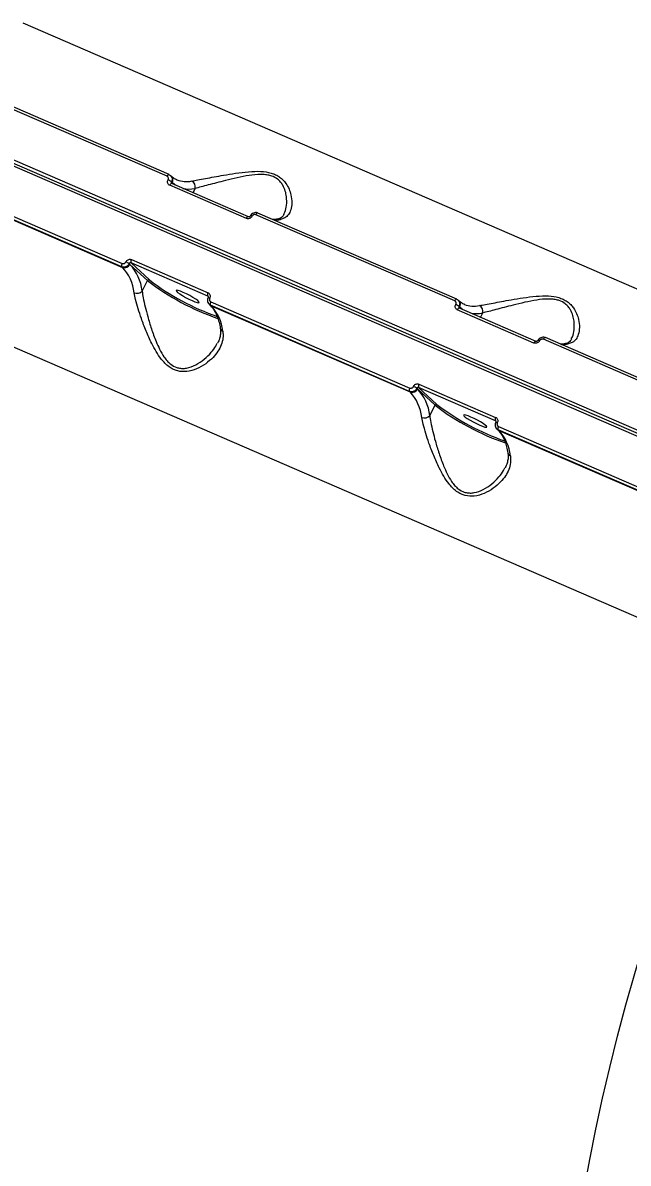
# Model space of a CAD drawing. Header units: millimetres. Extents: x -10881 to 8954, y -8695 to 5624.
# Drawn here: x -5766.9 to -5558.4, y 2924.1 to 3316.8 of the extents above; entities that cross this region are included whole.
import ezdxf

# ---------------------------------------------------------------- set-up
doc = ezdxf.new("R2010")
doc.units = ezdxf.units.MM
for name, color, linetype in [('DIKOM_ОБЪЕКТ', 7, 'Continuous'), ('DIKOM_РАЗМЕР_ЗОНА', 7, 'Continuous'), ('DIKOM_РАЗМЕР_ОБЪЕКТА', 7, 'Continuous')]:
    doc.layers.add(name, color=color, linetype=linetype)
doc.styles.add('style1', font='arial.ttf', dxfattribs={"width": 0.8})
doc.dimstyles.new('1-50', dxfattribs={"dimtxt": 300, "dimasz": 200, "dimexe": 100, "dimexo": 0, "dimgap": 100, "dimtad": 1, "dimtxsty": 'style1', "dimcen": 200, "dimclrd": 7, "dimclre": 7, "dimclrt": 7, "dimadec": 1, "dimazin": 2, "dimtfac": 1, "dimtmove": 0, "dimatfit": 2, "dimfxl": 0, "dimlwd": 25, "dimlwe": 18, "dimarcsym": 0})

# ---------------------------------------------------------------- blocks, each defined once
blk = doc.blocks.new('*D9')
at = {"layer": 'Defpoints', "color": 0, "transparency": 16777216}
for p in [(-9533.99, 4149), (-6877.05, 4149), (-2715.65, -5051.15)]:
    blk.add_point(p, dxfattribs=at)
at = {"layer": 'DIKOM_РАЗМЕР_ОБЪЕКТА', "color": 7, "lineweight": 18, "transparency": 16777216}
for p, q in [((-6877.05, 4149), (-9633.99, 4149)), ((-2715.65, -5051.15), (-9633.99, -5051.15))]:
    blk.add_line(p, q, dxfattribs=at)
at = {"layer": 'DIKOM_РАЗМЕР_ОБЪЕКТА', "color": 7, "lineweight": 25, "transparency": 16777216}
blk.add_line((-9533.99, -4851.15), (-9533.99, 3949), dxfattribs=at)
at = {"layer": 'DIKOM_РАЗМЕР_ОБЪЕКТА', "color": 7, "transparency": 16777216}
for points in [[(-9567.32, 3949), (-9500.66, 3949), (-9533.99, 4149)], [(-9567.32, -4851.15), (-9500.66, -4851.15), (-9533.99, -5051.15)]]:
    blk.add_solid(points, dxfattribs=at)
at = {"layer": 'DIKOM_РАЗМЕР_ОБЪЕКТА', "color": 7, "transparency": 16777216, "insert": (-9787.16, -451.07), "char_height": 300, "attachment_point": 5, "rotation": 90, "style": 'style1'}
blk.add_mtext('9200', dxfattribs=at)
blk = doc.blocks.new('*D11')
at = {"layer": 'Defpoints', "color": 0, "transparency": 16777216}
for p in [(-7028.45, 5624.13), (-10431.26, -7165.91), (-2784.83, -7165.91)]:
    blk.add_point(p, dxfattribs=at)
at = {"layer": 'DIKOM_РАЗМЕР_ЗОНА', "color": 7, "lineweight": 18, "transparency": 16777216}
for p, q in [((-7028.45, 5624.13), (-10531.26, 5624.13)), ((-2784.83, -7165.91), (-10531.26, -7165.91))]:
    blk.add_line(p, q, dxfattribs=at)
at = {"layer": 'DIKOM_РАЗМЕР_ЗОНА', "color": 7, "lineweight": 25, "transparency": 16777216}
blk.add_line((-10431.26, 5424.13), (-10431.26, -6965.91), dxfattribs=at)
at = {"layer": 'DIKOM_РАЗМЕР_ЗОНА', "color": 7, "transparency": 16777216}
for points in [[(-10464.6, 5424.13), (-10397.93, 5424.13), (-10431.26, 5624.13)], [(-10464.6, -6965.91), (-10397.93, -6965.91), (-10431.26, -7165.91)]]:
    blk.add_solid(points, dxfattribs=at)
at = {"layer": 'DIKOM_РАЗМЕР_ЗОНА', "color": 7, "transparency": 16777216, "insert": (-10684.43, -770.89), "char_height": 300, "attachment_point": 5, "rotation": 90, "style": 'style1'}
blk.add_mtext('12800', dxfattribs=at)
blk = doc.blocks.new('*D12')
at = {"layer": 'Defpoints', "color": 0, "transparency": 16777216}
for p in [(-9113.32, 3014.05), (8954.2, 2756.48), (8954.2, -8594.51)]:
    blk.add_point(p, dxfattribs=at)
at = {"layer": 'DIKOM_РАЗМЕР_ЗОНА', "color": 7, "lineweight": 18, "transparency": 16777216}
for p, q in [((-9113.32, 3014.05), (-9113.32, -8694.51)), ((8954.2, 2756.48), (8954.2, -8694.51))]:
    blk.add_line(p, q, dxfattribs=at)
at = {"layer": 'DIKOM_РАЗМЕР_ЗОНА', "color": 7, "lineweight": 25, "transparency": 16777216}
blk.add_line((-8913.32, -8594.51), (8754.2, -8594.51), dxfattribs=at)
at = {"layer": 'DIKOM_РАЗМЕР_ЗОНА', "color": 7, "transparency": 16777216}
for points in [[(-8913.32, -8561.18), (-8913.32, -8627.85), (-9113.32, -8594.51)], [(8754.2, -8561.18), (8754.2, -8627.85), (8954.2, -8594.51)]]:
    blk.add_solid(points, dxfattribs=at)
at = {"layer": 'DIKOM_РАЗМЕР_ЗОНА', "color": 7, "transparency": 16777216, "insert": (-79.56, -8341.34), "char_height": 300, "attachment_point": 5, "style": 'style1'}
blk.add_mtext('18000', dxfattribs=at)

msp = doc.modelspace()

# ---------------------------------------------------------------- linework, layer by layer
at = {"layer": 'DIKOM_ОБЪЕКТ', "color": 7, "linetype": 'Continuous', "lineweight": 15}
for p, q in [((-5766.9, 3316.824), (-5478.042, 3191.703)), ((-5461.015, 3133.613), (-5860.463, 3306.636)), ((-5460.28, 3134.221), (-5859.729, 3307.244)), ((-5859.553, 3308.401), (-5460.105, 3135.378)), ((-5717.219, 3263.965), (-5785.72, 3293.636)), ((-5716.505, 3264.535), (-5785.005, 3294.207)), ((-5801.191, 3263.63), (-5732.69, 3233.959)), ((-5716.448, 3264.498), (-5716.505, 3264.535)), ((-5715.774, 3263.998), (-5715.997, 3264.204)), ((-5732.79, 3232.803), (-5801.291, 3262.474)), ((-5801.069, 3262.269), (-5732.569, 3232.597)), ((-5689.915, 3249.455), (-5716.325, 3260.894)), ((-5715.719, 3262.035), (-5715.484, 3261.817)), ((-5715.603, 3261.473), (-5715.659, 3261.506)), ((-5689.198, 3250.03), (-5715.608, 3261.47)), ((-5715.484, 3261.817), (-5714.674, 3261.065)), ((-5713.967, 3262.805), (-5713.831, 3262.748)), ((-5707.601, 3259.777), (-5708.349, 3258.326)), ((-5618.182, 3221.067), (-5686.683, 3250.738)), ((-5617.468, 3221.637), (-5685.968, 3251.308)), ((-5732.569, 3232.597), (-5732.79, 3232.803)), ((-5730.01, 3233.643), (-5730.245, 3233.861)), ((-5723.966, 3228.037), (-5730.01, 3233.643)), ((-5703.214, 3222.7), (-5729.624, 3234.14)), ((-5729.624, 3234.14), (-5723.327, 3228.299)), ((-5729.521, 3235.301), (-5703.111, 3223.861)), ((-5725.805, 3224.471), (-5723.966, 3228.037)), ((-5525.709, 3099.255), (-5814.566, 3224.375)), ((-5703.057, 3222.554), (-5703.214, 3222.7)), ((-5702.154, 3220.732), (-5633.654, 3191.061)), ((-5617.411, 3221.6), (-5617.468, 3221.637)), ((-5616.738, 3221.1), (-5616.96, 3221.306)), ((-5702.707, 3219.871), (-5702.485, 3219.665)), ((-5633.753, 3189.905), (-5702.254, 3219.576)), ((-5702.254, 3219.576), (-5702.032, 3219.37)), ((-5702.032, 3219.37), (-5633.532, 3189.699)), ((-5590.879, 3206.556), (-5617.288, 3217.996)), ((-5616.682, 3219.136), (-5616.447, 3218.919)), ((-5616.566, 3218.575), (-5616.623, 3218.608)), ((-5590.161, 3207.132), (-5616.571, 3218.572)), ((-5616.447, 3218.919), (-5615.637, 3218.167)), ((-5614.931, 3219.907), (-5614.794, 3219.849)), ((-5608.565, 3216.878), (-5609.313, 3215.428)), ((-5518.431, 3178.739), (-5586.931, 3208.41)), ((-5519.146, 3178.168), (-5587.646, 3207.84)), ((-5633.532, 3189.699), (-5633.753, 3189.905)), ((-5630.973, 3190.745), (-5631.208, 3190.963)), ((-5624.93, 3185.139), (-5630.973, 3190.745)), ((-5604.177, 3179.802), (-5630.587, 3191.241)), ((-5630.587, 3191.241), (-5624.29, 3185.4)), ((-5630.484, 3192.403), (-5604.075, 3180.963)), ((-5626.768, 3181.573), (-5624.93, 3185.139)), ((-5604.02, 3179.656), (-5604.177, 3179.802)), ((-5603.67, 3176.973), (-5603.448, 3176.767)), ((-5603.117, 3177.834), (-5534.617, 3148.162)), ((-5534.717, 3147.006), (-5603.217, 3176.678)), ((-5603.217, 3176.678), (-5602.996, 3176.472)), ((-5602.996, 3176.472), (-5534.495, 3146.801))]:
    msp.add_line(p, q, dxfattribs=at)
at = {"layer": 'DIKOM_ОБЪЕКТ', "color": 7, "linetype": 'Continuous', "lineweight": 15, "flags": 128}
for points in [[(-5716.505, 3264.535), (-5716.52, 3264.541), (-5716.606, 3264.551), (-5716.703, 3264.526), (-5716.807, 3264.469), (-5716.915, 3264.38), (-5717.022, 3264.263), (-5717.125, 3264.123), (-5717.219, 3263.965)], [(-5715.608, 3261.47), (-5715.624, 3261.476), (-5715.71, 3261.485), (-5715.808, 3261.46), (-5715.912, 3261.402), (-5716.02, 3261.312), (-5716.128, 3261.195), (-5716.231, 3261.054), (-5716.325, 3260.894)], [(-5714.351, 3260.925), (-5714.674, 3261.15), (-5715.484, 3261.817)], [(-5689.197, 3250.03), (-5689.214, 3250.036), (-5689.3, 3250.046), (-5689.398, 3250.021), (-5689.502, 3249.962), (-5689.61, 3249.873), (-5689.718, 3249.755), (-5689.821, 3249.614), (-5689.915, 3249.455)], [(-5685.968, 3251.308), (-5685.984, 3251.314), (-5686.07, 3251.324), (-5686.167, 3251.299), (-5686.271, 3251.242), (-5686.378, 3251.153), (-5686.486, 3251.036), (-5686.588, 3250.896), (-5686.683, 3250.738)], [(-5708.611, 3221.177), (-5707.625, 3220.78), (-5706.843, 3220.53), (-5706.325, 3220.445), (-5706.116, 3220.533), (-5706.231, 3220.787), (-5706.661, 3221.186), (-5707.371, 3221.698), (-5708.305, 3222.281), (-5709.385, 3222.888), (-5710.526, 3223.471), (-5711.633, 3223.981), (-5712.618, 3224.377), (-5713.401, 3224.628), (-5713.918, 3224.713), (-5714.128, 3224.624), (-5714.013, 3224.371), (-5713.583, 3223.972), (-5712.872, 3223.46), (-5711.939, 3222.876), (-5710.858, 3222.269), (-5709.718, 3221.687), (-5708.611, 3221.177)], [(-5617.468, 3221.637), (-5617.483, 3221.643), (-5617.57, 3221.653), (-5617.666, 3221.628), (-5617.77, 3221.57), (-5617.878, 3221.482), (-5617.985, 3221.365), (-5618.088, 3221.225), (-5618.182, 3221.067)], [(-5702.485, 3219.665), (-5702.337, 3219.544), (-5702.032, 3219.37)], [(-5616.571, 3218.572), (-5616.587, 3218.578), (-5616.673, 3218.587), (-5616.771, 3218.562), (-5616.875, 3218.504), (-5616.983, 3218.414), (-5617.091, 3218.297), (-5617.194, 3218.155), (-5617.288, 3217.996)], [(-5615.314, 3218.027), (-5615.637, 3218.251), (-5616.447, 3218.919)], [(-5586.931, 3208.41), (-5586.947, 3208.416), (-5587.033, 3208.426), (-5587.13, 3208.401), (-5587.234, 3208.343), (-5587.342, 3208.255), (-5587.449, 3208.138), (-5587.551, 3207.998), (-5587.646, 3207.84)], [(-5590.16, 3207.132), (-5590.177, 3207.138), (-5590.264, 3207.147), (-5590.361, 3207.123), (-5590.466, 3207.064), (-5590.574, 3206.975), (-5590.681, 3206.857), (-5590.784, 3206.716), (-5590.879, 3206.556)], [(-5609.574, 3178.279), (-5608.589, 3177.882), (-5607.806, 3177.631), (-5607.289, 3177.547), (-5607.079, 3177.635), (-5607.194, 3177.889), (-5607.624, 3178.288), (-5608.335, 3178.8), (-5609.268, 3179.383), (-5610.349, 3179.99), (-5611.489, 3180.572), (-5612.596, 3181.082), (-5613.582, 3181.479), (-5614.364, 3181.73), (-5614.882, 3181.814), (-5615.091, 3181.726), (-5614.976, 3181.472), (-5614.546, 3181.073), (-5613.835, 3180.561), (-5612.902, 3179.978), (-5611.821, 3179.371), (-5610.681, 3178.789), (-5609.574, 3178.279)], [(-5603.448, 3176.767), (-5603.3, 3176.645), (-5602.996, 3176.472)], [(-5573.621, 2914.985), (-5571.687, 2925.396), (-5569.562, 2935.898), (-5567.248, 2946.482), (-5564.747, 2957.139), (-5562.061, 2967.857), (-5559.194, 2978.628), (-5556.147, 2989.441), (-5552.924, 3000.287), (-5549.528, 3011.154), (-5545.961, 3022.033), (-5542.228, 3032.914), (-5538.33, 3043.787), (-5534.273, 3054.641), (-5530.06, 3065.467), (-5525.695, 3076.255), (-5521.182, 3086.993)]]:
    msp.add_lwpolyline(points, dxfattribs=at)
at = {"layer": 'DIKOM_ОБЪЕКТ', "color": 7, "linetype": 'Continuous', "lineweight": 15}
for centre, radius, start, end in [((-5717.071, 3262.715), 1.824, 330.48957, 44.68134), ((-5718.413, 3258.93), 4.11, 49.04496, 67.8365), ((-5710.62, 3270.962), 8.819, 248.65122, 282.44752), ((-5709.612, 3269.406), 9.837, 257.29631, 281.79422), ((-5709.686, 3260.4), 2.176, 343.35181, 63.62246), ((-5688.417, 3249.598), 0.766, 54.94123, 99.15194), ((-5680.169, 3259.073), 10.146, 268.24516, 281.28899), ((-5678.809, 3247.71), 1.545, 66.09988, 100.27536), ((-5731.727, 3233.293), 1.171, 145.34644, 204.7701), ((-5731.863, 3234.524), 2.052, 249.89321, 334.57468), ((-5743.577, 3222.265), 15.098, 6.07222, 43.187), ((-5734.009, 3228.29), 6.723, 55.95845, 67.38475), ((-5741.569, 3222.794), 15.853, 6.07222, 43.187), ((-5728.556, 3234.63), 1.175, 145.20737, 204.69639), ((-5723.503, 3227.817), 0.513, 69.89321, 154.57468), ((-5672.097, 3295.653), 85.219, 232.5072, 251.08487), ((-5672.943, 3294.011), 82.805, 232.52165, 250.97575), ((-5727.624, 3226.155), 2.478, 247.7039, 317.19716), ((-5702.146, 3223.191), 1.175, 145.20737, 204.69639), ((-5703.132, 3221.011), 1.141, 58.59584, 87.42556), ((-5701.191, 3220.066), 1.171, 145.34644, 204.7701), ((-5618.035, 3219.817), 1.824, 330.48957, 44.68134), ((-5713.04, 3209.038), 15.098, 6.07222, 43.187), ((-5619.376, 3216.032), 4.11, 49.04496, 67.8365), ((-5611.584, 3228.063), 8.819, 248.65122, 282.44752), ((-5610.575, 3226.508), 9.837, 257.29631, 281.79422), ((-5610.649, 3217.502), 2.176, 343.35181, 63.62246), ((-5697.555, 3211.918), 1.368, 192.28302, 249.80483), ((-5589.38, 3206.699), 0.766, 54.94123, 99.15194), ((-5581.132, 3216.174), 10.146, 268.24516, 281.28899), ((-5579.772, 3204.812), 1.545, 66.09988, 100.27536), ((-5632.691, 3190.395), 1.171, 145.34644, 204.7701), ((-5632.827, 3191.626), 2.052, 249.89321, 334.57468), ((-5644.54, 3179.367), 15.098, 6.07222, 43.187), ((-5634.972, 3185.392), 6.723, 55.95845, 67.38475), ((-5642.532, 3179.896), 15.853, 6.07222, 43.187), ((-5629.519, 3191.732), 1.175, 145.20737, 204.69639), ((-5624.466, 3184.919), 0.513, 69.89321, 154.57468), ((-5573.06, 3252.754), 85.219, 232.5072, 251.08487), ((-5573.906, 3251.113), 82.805, 232.52165, 250.97575), ((-5628.587, 3183.257), 2.478, 247.7039, 317.19716), ((-5603.11, 3180.293), 1.175, 145.20737, 204.69639), ((-5604.095, 3178.112), 1.141, 58.59584, 87.42556), ((-5602.154, 3177.168), 1.171, 145.34644, 204.7701), ((-5614.004, 3166.14), 15.098, 6.07222, 43.187), ((-5598.519, 3169.02), 1.368, 192.28302, 249.80483)]:
    msp.add_arc(centre, radius, start, end, dxfattribs=at)
for points, knots in [([(-5585.726, 3568.954), (-5586.155, 3568.965), (-5588.373, 3569.027), (-5592.479, 3568.846), (-5598.043, 3568.398), (-5603.707, 3567.63), (-5609.456, 3566.574), (-5615.288, 3565.222), (-5621.198, 3563.577), (-5627.181, 3561.64), (-5633.233, 3559.412), (-5639.349, 3556.895), (-5645.524, 3554.092), (-5651.754, 3551.004), (-5658.034, 3547.634), (-5664.358, 3543.984), (-5670.723, 3540.058), (-5677.124, 3535.858), (-5683.555, 3531.388), (-5690.012, 3526.651), (-5696.49, 3521.651), (-5702.984, 3516.391), (-5709.49, 3510.876), (-5716.002, 3505.109), (-5722.516, 3499.096), (-5729.027, 3492.841), (-5735.53, 3486.348), (-5742.019, 3479.622), (-5748.492, 3472.669), (-5754.942, 3465.493), (-5761.364, 3458.101), (-5767.755, 3450.497), (-5774.109, 3442.687), (-5780.421, 3434.678), (-5786.687, 3426.475), (-5792.902, 3418.084), (-5799.061, 3409.512), (-5805.16, 3400.765), (-5811.194, 3391.85), (-5817.16, 3382.773), (-5823.051, 3373.541), (-5828.864, 3364.162), (-5834.595, 3354.642), (-5840.239, 3344.988), (-5845.792, 3335.208), (-5851.248, 3325.308), (-5856.016, 3316.412), (-5858.938, 3310.794), (-5860.107, 3308.546)], [0, 0, 0, 0, 0.0053175, 0.0275252, 0.0497452, 0.0719767, 0.094219, 0.1164707, 0.1387306, 0.1609973, 0.1832695, 0.2055461, 0.2278259, 0.2501081, 0.2723918, 0.2946765, 0.3169615, 0.3392464, 0.3615309, 0.3838147, 0.4060977, 0.4283797, 0.4506608, 0.4729407, 0.4952197, 0.5174975, 0.5397743, 0.56205, 0.5843248, 0.6065986, 0.6288715, 0.6511435, 0.6734147, 0.6956851, 0.7179548, 0.7402238, 0.7624921, 0.7847599, 0.8070272, 0.8292939, 0.8515602, 0.873826, 0.8960915, 0.9183566, 0.9406214, 0.9628859, 0.9851502, 1, 1, 1, 1]), ([(-5716.862, 3262.737), (-5716.819, 3262.839), (-5716.732, 3263.043), (-5716.734, 3263.365), (-5716.837, 3263.653), (-5717.013, 3263.857), (-5717.161, 3263.934), (-5717.219, 3263.965)], [0, 0, 0, 0, 0.2151387, 0.4301737, 0.6449794, 0.8594762, 1, 1, 1, 1]), ([(-5716.448, 3264.498), (-5716.326, 3264.443), (-5716.157, 3264.368), (-5716.044, 3264.229), (-5716.013, 3264.191)], [0, 0, 0, 0, 0.7284155, 1, 1, 1, 1]), ([(-5716.013, 3264.191), (-5715.905, 3264.085), (-5715.653, 3263.839), (-5715.475, 3263.293), (-5715.462, 3262.65), (-5715.633, 3262.24), (-5715.719, 3262.035)], [0, 0, 0, 0, 0.2011063, 0.467393, 0.733711, 1, 1, 1, 1]), ([(-5713.845, 3262.792), (-5714.019, 3262.854), (-5714.588, 3263.057), (-5715.21, 3263.498), (-5715.662, 3263.898), (-5715.774, 3263.998)], [0, 0, 0, 0, 0.2474684, 0.8122572, 1, 1, 1, 1]), ([(-5708.719, 3262.35), (-5708.06, 3262.473), (-5706.719, 3262.723), (-5704.062, 3263.202), (-5701.069, 3263.75), (-5697.599, 3264.376), (-5693.618, 3265.045), (-5689.266, 3265.607), (-5685.079, 3265.779), (-5681.899, 3265.329), (-5679.798, 3264.547), (-5678.395, 3263.727), (-5677.209, 3262.703), (-5676.075, 3261.317), (-5675.144, 3259.573), (-5674.422, 3257.271), (-5674.166, 3254.757), (-5674.509, 3252.461), (-5675.369, 3250.732), (-5676.54, 3249.601), (-5677.668, 3249.273), (-5678.183, 3249.123)], [0, 0, 0, 0, 0.0545824, 0.1110311, 0.1659464, 0.2220128, 0.2890718, 0.3579604, 0.4226727, 0.4774036, 0.5047497, 0.5330995, 0.5623538, 0.592382, 0.6398889, 0.6885844, 0.7592835, 0.8320596, 0.8901594, 0.9498675, 1, 1, 1, 1]), ([(-5677.054, 3250.854), (-5676.916, 3251.089), (-5676.391, 3251.982), (-5676.002, 3254.031), (-5675.979, 3256.551), (-5676.452, 3258.904), (-5677.152, 3260.629), (-5678.099, 3262.01), (-5679.283, 3263.171), (-5680.622, 3263.895), (-5682.08, 3264.336), (-5683.345, 3264.561), (-5685.751, 3264.668), (-5689.08, 3264.307), (-5693.15, 3263.48), (-5696.888, 3262.565), (-5700.212, 3261.707), (-5703.042, 3260.969), (-5705.615, 3260.303), (-5706.933, 3259.954), (-5707.601, 3259.777)], [0, 0, 0, 0, 0.0301515, 0.1142722, 0.2006071, 0.2558966, 0.3123123, 0.3451273, 0.3788233, 0.4270558, 0.4399045, 0.4699988, 0.5010954, 0.5753895, 0.6545397, 0.7358652, 0.8014771, 0.8682313, 0.9331972, 1, 1, 1, 1]), ([(-5716.325, 3260.894), (-5716.413, 3260.94), (-5716.634, 3261.055), (-5716.898, 3261.363), (-5717.054, 3261.794), (-5717.058, 3262.279), (-5716.927, 3262.584), (-5716.862, 3262.737)], [0, 0, 0, 0, 0.1406201, 0.3550994, 0.5698681, 0.7848826, 1, 1, 1, 1]), ([(-5715.719, 3262.035), (-5715.742, 3261.985), (-5715.788, 3261.886), (-5715.789, 3261.729), (-5715.748, 3261.595), (-5715.685, 3261.534), (-5715.658, 3261.507)], [0, 0, 0, 0, 0.2658719, 0.5313731, 0.7962908, 1, 1, 1, 1]), ([(-5687.977, 3250.225), (-5688.034, 3250.131), (-5688.18, 3249.895), (-5688.526, 3249.592), (-5688.983, 3249.382), (-5689.475, 3249.317), (-5689.769, 3249.409), (-5689.915, 3249.455)], [0, 0, 0, 0, 0.1418471, 0.3567284, 0.5713333, 0.7857186, 1, 1, 1, 1]), ([(-5688.543, 3250.355), (-5688.557, 3250.328), (-5688.594, 3250.256), (-5688.699, 3250.149), (-5688.837, 3250.059), (-5688.978, 3250.011), (-5689.102, 3250.003), (-5689.172, 3250.017), (-5689.194, 3250.029), (-5689.197, 3250.031)], [0, 0, 0, 0, 0.0994752, 0.2665327, 0.4282456, 0.5937875, 0.7684296, 0.9628415, 1, 1, 1, 1]), ([(-5685.977, 3251.291), (-5686.031, 3251.32), (-5686.284, 3251.456), (-5686.828, 3251.492), (-5687.523, 3251.336), (-5688.15, 3250.945), (-5688.404, 3250.54), (-5688.526, 3250.346)], [0, 0, 0, 0, 0.0627922, 0.291884, 0.5280598, 0.7742668, 1, 1, 1, 1]), ([(-5686.683, 3250.738), (-5686.781, 3250.768), (-5686.977, 3250.83), (-5687.305, 3250.787), (-5687.61, 3250.647), (-5687.841, 3250.445), (-5687.938, 3250.288), (-5687.977, 3250.225)], [0, 0, 0, 0, 0.21424003, 0.428583, 0.64317351, 0.85808196, 1, 1, 1, 1]), ([(-5679.093, 3249.229), (-5679.358, 3249.182), (-5679.973, 3249.073), (-5680.523, 3249.081), (-5680.836, 3249.085)], [0, 0, 0, 0, 0.4306027, 1, 1, 1, 1]), ([(-5677.019, 3250.835), (-5677.105, 3250.662), (-5677.338, 3250.195), (-5677.827, 3249.747), (-5678.384, 3249.397), (-5678.903, 3249.284), (-5679.109, 3249.239)], [0, 0, 0, 0, 0.188408, 0.5101039, 0.8057401, 1, 1, 1, 1]), ([(-5730.245, 3233.861), (-5730.319, 3233.733), (-5730.506, 3233.412), (-5730.956, 3233), (-5731.556, 3232.712), (-5732.204, 3232.621), (-5732.595, 3232.742), (-5732.79, 3232.803)], [0, 0, 0, 0, 0.1417164, 0.3563996, 0.5709512, 0.7854607, 1, 1, 1, 1]), ([(-5732.69, 3233.959), (-5732.593, 3233.929), (-5732.397, 3233.868), (-5732.074, 3233.915), (-5731.776, 3234.061), (-5731.552, 3234.27), (-5731.46, 3234.432), (-5731.423, 3234.496)], [0, 0, 0, 0, 0.21424, 0.428583, 0.6431735, 0.858082, 1, 1, 1, 1]), ([(-5731.423, 3234.496), (-5731.368, 3234.593), (-5731.23, 3234.836), (-5730.894, 3235.148), (-5730.446, 3235.367), (-5729.961, 3235.437), (-5729.668, 3235.346), (-5729.521, 3235.301)], [0, 0, 0, 0, 0.1418471, 0.3567284, 0.5713333, 0.7857186, 1, 1, 1, 1]), ([(-5729.624, 3234.14), (-5729.672, 3234.155), (-5729.77, 3234.185), (-5729.93, 3234.16), (-5730.076, 3234.084), (-5730.184, 3233.977), (-5730.228, 3233.894), (-5730.245, 3233.861)], [0, 0, 0, 0, 0.2139775, 0.4281717, 0.6427849, 0.8579017, 1, 1, 1, 1]), ([(-5725.805, 3224.471), (-5725.693, 3223.704), (-5725.45, 3222.042), (-5724.78, 3219.04), (-5723.845, 3215.455), (-5722.626, 3211.424), (-5721.264, 3207.618), (-5719.821, 3204.366), (-5718.552, 3202.112), (-5717.245, 3200.397), (-5715.833, 3199.024), (-5714.446, 3198.256), (-5713.053, 3197.875), (-5711.901, 3197.755), (-5709.832, 3197.961), (-5707.208, 3198.976), (-5704.335, 3200.917), (-5702.066, 3203.176), (-5700.586, 3205.075), (-5700.07, 3206.168), (-5699.917, 3206.494)], [0, 0, 0, 0, 0.0593774, 0.1286898, 0.1998867, 0.2841013, 0.3705324, 0.4258837, 0.4823622, 0.5152139, 0.5489475, 0.5972338, 0.6100968, 0.6402247, 0.671356, 0.7457329, 0.8249714, 0.9063876, 0.9720727, 1, 1, 1, 1]), ([(-5698.027, 3210.635), (-5697.965, 3209.842), (-5697.837, 3208.229), (-5698.494, 3205.894), (-5699.668, 3203.659), (-5701.437, 3201.456), (-5703.862, 3199.345), (-5706.92, 3197.582), (-5710.229, 3196.596), (-5713.044, 3196.707), (-5715.097, 3197.444), (-5716.582, 3198.34), (-5717.971, 3199.552), (-5719.479, 3201.286), (-5721.018, 3203.593), (-5722.762, 3206.844), (-5724.481, 3210.714), (-5726.016, 3214.752), (-5727.224, 3218.4), (-5728.089, 3221.419), (-5728.415, 3223.096), (-5728.564, 3223.862)], [0, 0, 0, 0, 0.0545824, 0.1110311, 0.1659464, 0.2220128, 0.2890718, 0.3579604, 0.4226727, 0.4774036, 0.5047497, 0.5330995, 0.5623538, 0.592382, 0.6398889, 0.6885844, 0.7592835, 0.8320596, 0.8901594, 0.9498675, 1, 1, 1, 1]), ([(-5703.067, 3222.143), (-5703.097, 3222.092), (-5703.257, 3221.818), (-5703.336, 3221.247), (-5703.197, 3220.535), (-5702.949, 3220.046), (-5702.714, 3219.893), (-5702.687, 3219.876)], [0, 0, 0, 0, 0.0710582, 0.3783379, 0.6579746, 0.9598219, 1, 1, 1, 1]), ([(-5703.102, 3222.62), (-5703.111, 3222.631), (-5703.14, 3222.667), (-5703.183, 3222.686), (-5703.214, 3222.7)], [0, 0, 0, 0, 0.2843282, 1, 1, 1, 1]), ([(-5703.111, 3223.861), (-5703.024, 3223.815), (-5702.802, 3223.7), (-5702.533, 3223.388), (-5702.369, 3222.949), (-5702.355, 3222.455), (-5702.477, 3222.141), (-5702.538, 3221.984)], [0, 0, 0, 0, 0.1406201, 0.3550994, 0.5698681, 0.7848826, 1, 1, 1, 1]), ([(-5703.105, 3222.618), (-5703.094, 3222.611), (-5703.057, 3222.589), (-5703.023, 3222.506), (-5703.015, 3222.36), (-5703.038, 3222.239), (-5703.074, 3222.172), (-5703.085, 3222.152)], [0, 0, 0, 0, 0.1449667, 0.4916971, 0.7177735, 0.9151461, 1, 1, 1, 1]), ([(-5702.538, 3221.984), (-5702.578, 3221.88), (-5702.659, 3221.671), (-5702.649, 3221.341), (-5702.54, 3221.047), (-5702.36, 3220.84), (-5702.213, 3220.763), (-5702.154, 3220.732)], [0, 0, 0, 0, 0.21513871, 0.43017365, 0.64497936, 0.85947623, 1, 1, 1, 1]), ([(-5617.825, 3219.839), (-5617.782, 3219.941), (-5617.695, 3220.144), (-5617.697, 3220.467), (-5617.801, 3220.755), (-5617.977, 3220.959), (-5618.124, 3221.036), (-5618.182, 3221.067)], [0, 0, 0, 0, 0.2151387, 0.4301737, 0.6449794, 0.8594762, 1, 1, 1, 1]), ([(-5617.411, 3221.6), (-5617.289, 3221.545), (-5617.12, 3221.469), (-5617.007, 3221.33), (-5616.976, 3221.292)], [0, 0, 0, 0, 0.7284155, 1, 1, 1, 1]), ([(-5616.976, 3221.292), (-5616.868, 3221.187), (-5616.617, 3220.941), (-5616.438, 3220.394), (-5616.425, 3219.751), (-5616.596, 3219.341), (-5616.682, 3219.136)], [0, 0, 0, 0, 0.2011063, 0.467393, 0.733711, 1, 1, 1, 1]), ([(-5614.808, 3219.893), (-5614.982, 3219.955), (-5615.551, 3220.159), (-5616.173, 3220.6), (-5616.625, 3221), (-5616.738, 3221.1)], [0, 0, 0, 0, 0.2474684, 0.8122572, 1, 1, 1, 1]), ([(-5609.683, 3219.451), (-5609.023, 3219.574), (-5607.682, 3219.824), (-5605.025, 3220.304), (-5602.032, 3220.852), (-5598.562, 3221.478), (-5594.582, 3222.146), (-5590.23, 3222.709), (-5586.043, 3222.88), (-5582.862, 3222.431), (-5580.761, 3221.648), (-5579.358, 3220.829), (-5578.172, 3219.805), (-5577.039, 3218.419), (-5576.108, 3216.675), (-5575.385, 3214.372), (-5575.129, 3211.859), (-5575.472, 3209.563), (-5576.332, 3207.833), (-5577.503, 3206.702), (-5578.631, 3206.374), (-5579.146, 3206.224)], [0, 0, 0, 0, 0.0545824, 0.1110311, 0.1659464, 0.2220128, 0.2890718, 0.3579604, 0.4226727, 0.4774036, 0.5047497, 0.5330995, 0.5623538, 0.592382, 0.6398889, 0.6885844, 0.7592835, 0.8320596, 0.8901594, 0.9498675, 1, 1, 1, 1]), ([(-5578.017, 3207.956), (-5577.879, 3208.191), (-5577.354, 3209.083), (-5576.966, 3211.132), (-5576.942, 3213.653), (-5577.416, 3216.005), (-5578.115, 3217.731), (-5579.062, 3219.112), (-5580.246, 3220.273), (-5581.585, 3220.997), (-5583.043, 3221.438), (-5584.308, 3221.663), (-5586.714, 3221.77), (-5590.043, 3221.409), (-5594.113, 3220.582), (-5597.852, 3219.667), (-5601.176, 3218.809), (-5604.005, 3218.07), (-5606.578, 3217.405), (-5607.896, 3217.056), (-5608.565, 3216.878)], [0, 0, 0, 0, 0.0301515, 0.1142722, 0.2006071, 0.2558966, 0.3123123, 0.3451273, 0.3788233, 0.4270558, 0.4399045, 0.4699988, 0.5010954, 0.5753895, 0.6545397, 0.7358652, 0.8014771, 0.8682313, 0.9331972, 1, 1, 1, 1]), ([(-5702.254, 3219.576), (-5702.377, 3219.631), (-5702.543, 3219.705), (-5702.656, 3219.843), (-5702.685, 3219.879)], [0, 0, 0, 0, 0.73987902, 1, 1, 1, 1]), ([(-5702.485, 3219.665), (-5702.319, 3219.502), (-5701.815, 3219.008), (-5701.049, 3217.976), (-5700.243, 3216.468), (-5699.581, 3214.707), (-5699.147, 3213.062), (-5698.955, 3211.983), (-5698.893, 3211.633)], [0, 0, 0, 0, 0.1024859, 0.3106932, 0.5124925, 0.7099541, 0.9057306, 1, 1, 1, 1]), ([(-5617.288, 3217.996), (-5617.376, 3218.042), (-5617.597, 3218.157), (-5617.862, 3218.464), (-5618.018, 3218.896), (-5618.021, 3219.38), (-5617.891, 3219.686), (-5617.825, 3219.839)], [0, 0, 0, 0, 0.1406201, 0.3550994, 0.5698681, 0.7848826, 1, 1, 1, 1]), ([(-5616.682, 3219.136), (-5616.705, 3219.087), (-5616.751, 3218.988), (-5616.753, 3218.831), (-5616.711, 3218.697), (-5616.648, 3218.636), (-5616.621, 3218.609)], [0, 0, 0, 0, 0.2658719, 0.5313731, 0.7962908, 1, 1, 1, 1]), ([(-5698.926, 3211.634), (-5698.885, 3211.432), (-5698.75, 3210.756), (-5698.815, 3209.577), (-5699.151, 3208.083), (-5699.525, 3207.031), (-5699.849, 3206.505), (-5699.86, 3206.487)], [0, 0, 0, 0, 0.1175195, 0.3917005, 0.6861657, 0.9890857, 1, 1, 1, 1]), ([(-5586.94, 3208.393), (-5586.994, 3208.422), (-5587.247, 3208.558), (-5587.792, 3208.593), (-5588.486, 3208.437), (-5589.113, 3208.046), (-5589.367, 3207.642), (-5589.489, 3207.448)], [0, 0, 0, 0, 0.0627922, 0.291884, 0.5280598, 0.7742668, 1, 1, 1, 1]), ([(-5588.94, 3207.327), (-5588.998, 3207.233), (-5589.143, 3206.997), (-5589.489, 3206.694), (-5589.946, 3206.483), (-5590.438, 3206.419), (-5590.732, 3206.51), (-5590.879, 3206.556)], [0, 0, 0, 0, 0.1418471, 0.3567284, 0.5713333, 0.7857186, 1, 1, 1, 1]), ([(-5589.506, 3207.457), (-5589.52, 3207.43), (-5589.557, 3207.358), (-5589.662, 3207.251), (-5589.8, 3207.161), (-5589.941, 3207.113), (-5590.065, 3207.105), (-5590.135, 3207.119), (-5590.157, 3207.131), (-5590.16, 3207.133)], [0, 0, 0, 0, 0.0994752, 0.2665327, 0.4282456, 0.5937875, 0.7684296, 0.9628415, 1, 1, 1, 1]), ([(-5587.646, 3207.84), (-5587.744, 3207.87), (-5587.94, 3207.931), (-5588.268, 3207.888), (-5588.573, 3207.749), (-5588.804, 3207.547), (-5588.901, 3207.389), (-5588.94, 3207.327)], [0, 0, 0, 0, 0.21424, 0.428583, 0.6431735, 0.858082, 1, 1, 1, 1]), ([(-5580.056, 3206.33), (-5580.321, 3206.284), (-5580.936, 3206.175), (-5581.486, 3206.183), (-5581.799, 3206.187)], [0, 0, 0, 0, 0.4306027, 1, 1, 1, 1]), ([(-5577.982, 3207.937), (-5578.068, 3207.764), (-5578.301, 3207.297), (-5578.79, 3206.849), (-5579.347, 3206.499), (-5579.866, 3206.386), (-5580.072, 3206.341)], [0, 0, 0, 0, 0.188408, 0.5101039, 0.8057401, 1, 1, 1, 1]), ([(-5631.208, 3190.963), (-5631.282, 3190.835), (-5631.469, 3190.514), (-5631.919, 3190.101), (-5632.519, 3189.814), (-5633.168, 3189.722), (-5633.558, 3189.844), (-5633.753, 3189.905)], [0, 0, 0, 0, 0.1417164, 0.3563996, 0.5709512, 0.7854607, 1, 1, 1, 1]), ([(-5633.654, 3191.061), (-5633.556, 3191.03), (-5633.361, 3190.97), (-5633.037, 3191.017), (-5632.739, 3191.163), (-5632.516, 3191.372), (-5632.423, 3191.534), (-5632.386, 3191.598)], [0, 0, 0, 0, 0.21424, 0.428583, 0.6431735, 0.858082, 1, 1, 1, 1]), ([(-5632.386, 3191.598), (-5632.331, 3191.695), (-5632.193, 3191.937), (-5631.858, 3192.25), (-5631.409, 3192.469), (-5630.924, 3192.539), (-5630.631, 3192.448), (-5630.484, 3192.403)], [0, 0, 0, 0, 0.1418471, 0.3567284, 0.5713333, 0.7857186, 1, 1, 1, 1]), ([(-5630.587, 3191.241), (-5630.636, 3191.256), (-5630.733, 3191.286), (-5630.893, 3191.261), (-5631.039, 3191.186), (-5631.147, 3191.079), (-5631.191, 3190.996), (-5631.208, 3190.963)], [0, 0, 0, 0, 0.2139775, 0.4281717, 0.6427849, 0.8579017, 1, 1, 1, 1]), ([(-5598.991, 3167.737), (-5598.928, 3166.944), (-5598.8, 3165.331), (-5599.457, 3162.996), (-5600.631, 3160.761), (-5602.4, 3158.558), (-5604.825, 3156.446), (-5607.883, 3154.683), (-5611.193, 3153.698), (-5614.008, 3153.808), (-5616.06, 3154.545), (-5617.545, 3155.441), (-5618.934, 3156.654), (-5620.443, 3158.387), (-5621.981, 3160.695), (-5623.726, 3163.946), (-5625.444, 3167.816), (-5626.979, 3171.854), (-5628.187, 3175.502), (-5629.052, 3178.52), (-5629.378, 3180.198), (-5629.527, 3180.964)], [0, 0, 0, 0, 0.0545824, 0.1110311, 0.1659464, 0.2220128, 0.2890718, 0.3579604, 0.4226727, 0.4774036, 0.5047497, 0.5330995, 0.5623538, 0.592382, 0.6398889, 0.6885844, 0.7592835, 0.8320596, 0.8901594, 0.9498675, 1, 1, 1, 1]), ([(-5626.768, 3181.573), (-5626.656, 3180.806), (-5626.414, 3179.143), (-5625.743, 3176.141), (-5624.808, 3172.556), (-5623.589, 3168.526), (-5622.227, 3164.719), (-5620.785, 3161.468), (-5619.515, 3159.214), (-5618.208, 3157.499), (-5616.797, 3156.126), (-5615.409, 3155.358), (-5614.016, 3154.977), (-5612.864, 3154.857), (-5610.795, 3155.063), (-5608.172, 3156.077), (-5605.298, 3158.019), (-5603.029, 3160.278), (-5601.549, 3162.177), (-5601.034, 3163.27), (-5600.88, 3163.596)], [0, 0, 0, 0, 0.05937736, 0.12868984, 0.19988673, 0.28410128, 0.37053244, 0.42588366, 0.48236225, 0.51521392, 0.5489475, 0.59723381, 0.61009677, 0.6402247, 0.67135596, 0.74573293, 0.82497143, 0.90638764, 0.97207272, 1, 1, 1, 1]), ([(-5604.075, 3180.963), (-5603.987, 3180.917), (-5603.765, 3180.801), (-5603.496, 3180.49), (-5603.332, 3180.051), (-5603.318, 3179.556), (-5603.44, 3179.243), (-5603.501, 3179.086)], [0, 0, 0, 0, 0.1406201, 0.3550994, 0.5698681, 0.7848826, 1, 1, 1, 1]), ([(-5604.03, 3179.245), (-5604.06, 3179.193), (-5604.22, 3178.92), (-5604.299, 3178.349), (-5604.16, 3177.637), (-5603.913, 3177.147), (-5603.677, 3176.995), (-5603.65, 3176.977)], [0, 0, 0, 0, 0.0710582, 0.3783379, 0.6579746, 0.9598219, 1, 1, 1, 1]), ([(-5604.065, 3179.722), (-5604.074, 3179.732), (-5604.104, 3179.769), (-5604.146, 3179.788), (-5604.177, 3179.802)], [0, 0, 0, 0, 0.2843282, 1, 1, 1, 1]), ([(-5604.068, 3179.719), (-5604.057, 3179.713), (-5604.02, 3179.691), (-5603.986, 3179.608), (-5603.979, 3179.461), (-5604.001, 3179.34), (-5604.037, 3179.273), (-5604.048, 3179.253)], [0, 0, 0, 0, 0.14496672, 0.49169709, 0.71777354, 0.91514613, 1, 1, 1, 1]), ([(-5603.217, 3176.678), (-5603.34, 3176.732), (-5603.506, 3176.807), (-5603.619, 3176.944), (-5603.648, 3176.98)], [0, 0, 0, 0, 0.739879, 1, 1, 1, 1]), ([(-5603.501, 3179.086), (-5603.541, 3178.981), (-5603.622, 3178.772), (-5603.613, 3178.442), (-5603.503, 3178.149), (-5603.324, 3177.941), (-5603.176, 3177.864), (-5603.117, 3177.834)], [0, 0, 0, 0, 0.2151387, 0.4301737, 0.6449794, 0.8594762, 1, 1, 1, 1]), ([(-5603.448, 3176.767), (-5603.282, 3176.604), (-5602.779, 3176.11), (-5602.012, 3175.077), (-5601.206, 3173.57), (-5600.544, 3171.809), (-5600.111, 3170.164), (-5599.918, 3169.085), (-5599.856, 3168.734)], [0, 0, 0, 0, 0.10248585, 0.31069324, 0.5124925, 0.70995413, 0.90573063, 1, 1, 1, 1]), ([(-5599.889, 3168.736), (-5599.848, 3168.533), (-5599.713, 3167.858), (-5599.778, 3166.679), (-5600.115, 3165.185), (-5600.488, 3164.133), (-5600.812, 3163.607), (-5600.823, 3163.589)], [0, 0, 0, 0, 0.1175195, 0.3917005, 0.6861657, 0.9890857, 1, 1, 1, 1])]:
    msp.add_open_spline(points, degree=3, knots=knots, dxfattribs=at)

# ---------------------------------------------------------------- dimensions: what is measured, and where the dimension line sits
at = {"layer": 'DIKOM_РАЗМЕР_ЗОНА'}
dim = msp.add_linear_dim(base=(-10431.262, -7165.906), p1=(-7028.448, 5624.134), p2=(-2784.833, -7165.906), angle=90, text='12800', dimstyle='1-50', dxfattribs=at)
dim.commit()
dim.dimension.update_dxf_attribs({"geometry": '*D11', "text_midpoint": (-10431.262, -770.886), "dimtype": 160})
dim = msp.add_linear_dim(base=(8954.2, -8594.513), p1=(-9113.319, 3014.045), p2=(8954.2, 2756.48), text='18000', dimstyle='1-50', dxfattribs=at)
dim.commit()
dim.dimension.update_dxf_attribs({"geometry": '*D12', "text_midpoint": (-79.559, -8594.513), "dimtype": 160})
at = {"layer": 'DIKOM_РАЗМЕР_ОБЪЕКТА'}
dim = msp.add_linear_dim(base=(-9533.989, 4149.001), p1=(-2715.652, -5051.147), p2=(-6877.054, 4149.001), angle=90, text='9200', dimstyle='1-50', dxfattribs=at)
dim.commit()
dim.dimension.update_dxf_attribs({"geometry": '*D9', "text_midpoint": (-9533.989, -451.073), "dimtype": 160})

doc.saveas('drawing.dxf')
